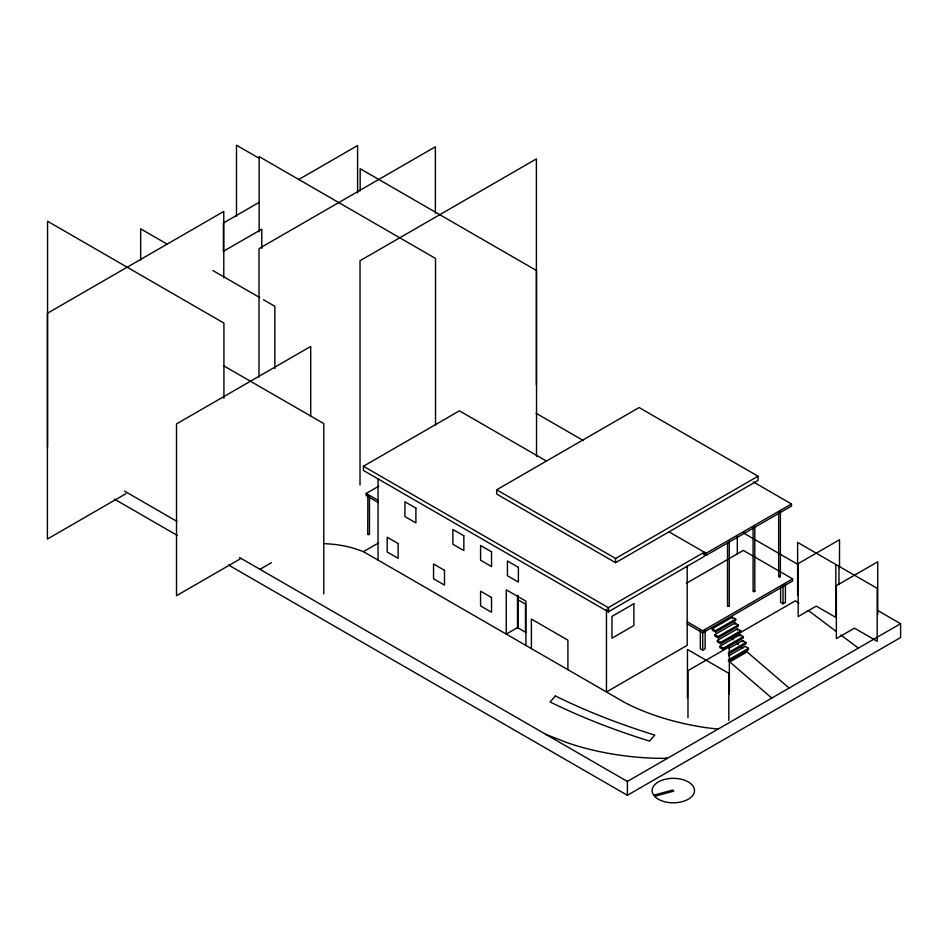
<?xml version="1.0" encoding="UTF-8"?>
<svg xmlns="http://www.w3.org/2000/svg" width="948" height="948" viewBox="0 0 948 948"><rect width="100%" height="100%" fill="white"/><g stroke="black" fill="none" stroke-linecap="round" stroke-linejoin="round"><path stroke-width="1.42" d="M369.471 497.013L369.471 534.245L368.606 534.743L367.741 534.245L367.86 495.33M367.741 534.245L368.381 533.76M729.249 541.095L729.249 606.128L727.554 606.009M754.809 526.341L754.809 591.374L753.956 591.872L753.091 591.374L753.091 527.811M780.346 511.446L779.742 512.05M780.382 511.576L780.382 576.609L779.292 577.095L778.77 576.36M259.088 202.398L223.408 223.005L223.408 251.137M298.608 179.587L357.597 145.53L357.597 192.918M223.301 251.374L261.778 229.167L261.778 248.412M125.894 493.718L47.4 539.033L47.4 313.267L223.775 211.44L223.775 277.847M363.428 466.25L608.296 607.621L704.281 552.198L704.281 556.417L608.296 611.839L363.428 470.469L363.428 466.25L459.413 410.828L546.368 461.036M240.235 558.905L176.518 595.688L176.518 423.922L310.707 346.447L310.707 416.042M378.477 502.689L366.165 495.579L366.165 493.47L378.785 486.194M259.953 569.321L271.424 562.697M325.046 543.725A72.344 41.771 0 0 1 354.623 548.572L363.428 551.641L378.596 542.884M496.669 489.796L639.118 407.557L758.045 476.216L758.045 480.435L615.596 562.674L496.669 494.015L496.669 489.796L615.596 558.467L758.045 476.216M526.093 632.577L517.501 627.612L506.256 634.105L506.256 589.822L525.903 601.162L525.903 645.446M668.648 531.638L706.106 553.253L791.485 503.969L791.485 506.078L706.106 555.362L703.558 553.893M686.352 583.316L743.315 550.433L792.611 578.896L792.611 580.97L702.729 632.861L687.205 623.891M687.205 621.817L702.729 630.787L792.611 578.896M712.256 628.737L732.342 617.148L735.695 619.08L735.695 620.466L715.598 632.055L712.256 630.124L712.256 628.737L715.598 630.669L735.695 619.08M714.816 634.591L734.901 622.99L738.243 624.922L738.243 626.308L718.157 637.897L714.816 635.966L714.816 634.591L718.157 636.523L738.243 624.922M717.363 640.433L737.461 628.832L740.803 630.764L740.803 632.174L720.717 643.775L717.363 641.832L717.363 640.433L720.717 642.365L740.803 630.764M700.335 630.183L700.335 648.776L702.729 650.15L705.134 648.776L705.134 630.183M780.619 586.694L780.619 602.418L783.024 603.805L785.418 602.418L785.418 583.826M719.923 646.275L740.009 634.674L743.362 636.606L743.362 637.992L723.277 649.593L719.923 647.662L719.923 646.275L723.277 648.207L743.362 636.606M728.763 648.491L742.568 640.516L745.922 642.46L745.922 643.834L728.337 653.99M728.337 652.603L745.922 642.46M728.775 655.815L745.092 646.382L748.446 648.314L748.446 649.7L728.348 661.301M728.348 659.915L748.446 648.314M239.512 557.507L627.386 781.448L900.6 623.713L900.6 637.542L627.386 795.289L228.515 565.008M653.729 795.171L672.867 790.028L673.755 791.13L654.618 796.284M718.003 729.13L706.426 727.709A193.641 111.793 0 0 1 625.372 702.871L363.428 551.641M665.697 758.092L667.345 758.376L655.506 758.27A193.641 111.793 0 0 1 567.71 742.876L545.527 734.262M779.742 576.135L780.382 576.609M368.381 496.065L367.741 495.579M754.17 590.888L754.809 591.374M728.609 605.654L729.249 606.128M259.302 158.375L236.479 145.198L236.479 216.286M753.316 481.928L791.485 503.969M536.118 413.281L583.518 440.642M743.445 532.977L797.114 563.965M877.599 610.429L900.6 623.713M836.456 617.764L816.264 606.116L798.169 616.567L798.169 563.622L839.525 539.744L839.525 567.686M167.275 244.205L140.66 228.835L140.66 259.942M212.885 270.536L259.681 297.553M263.473 299.746L274.849 306.311L274.849 368.511M223.811 365.869L323.789 423.59L323.789 593.886M366.165 493.47L378.477 500.58M518.189 599.894L525.5 604.113L525.5 632.233M124.484 491.1L176.885 521.353M114.376 499.11L177.217 535.383M798.915 603.426L795.419 600.795L730.92 638.028L733.077 639.876M808.241 610.429L836.207 631.451M840.876 634.959L858.355 648.1M735.233 641.737L738.456 644.51M740.613 646.358L742.758 648.207M789.127 688.07L747.06 651.904L729.735 661.917L771.79 698.072M877.73 614.742L877.73 561.797L836.361 585.674L836.361 638.62L854.468 628.169L877.184 641.286L877.184 588.341L797.624 542.41L797.624 595.344M838.98 566.288L838.98 583.932M835.816 564.463L835.816 617.397M783.024 585.212L783.024 603.805M778.664 513.058L778.664 576.609M742.568 640.516L742.568 641.903M740.009 634.674L740.009 636.061M737.461 628.832L737.461 630.242M737.319 536.153L737.319 553.893M734.901 622.99L734.901 624.376M732.342 617.148L732.342 618.523M729.344 693.829L729.344 646.773L687.987 670.651L687.987 717.707M728.799 720.373L728.799 673.317L687.442 649.439L687.442 697.965M727.519 542.576L727.519 606.128M723.277 648.207L723.277 649.593M720.717 642.365L720.717 643.775M718.157 636.523L718.157 637.897M715.598 630.669L715.598 632.055M706.106 553.253L706.106 555.362M702.729 630.787L702.729 650.15M687.205 565.66L687.205 645.339L606.471 691.957L606.471 609.303M627.386 781.448L627.386 795.289M615.596 558.467L615.596 562.674M608.509 607.502L608.509 611.709M608.296 607.621L608.296 611.839M567.911 669.703L567.911 640.173L531.39 619.091L531.39 648.61M536.532 456.474L536.532 270.547L360.169 168.72L360.169 190.856M536.39 384.675L536.39 158.909L360.015 260.736L360.015 485.032M518.189 595.676L518.189 628.014M517.501 595.143L517.501 627.612M435.523 425.178L435.523 258.437L259.148 156.598L259.148 231.857M435.381 213.193L435.381 146.786L259.005 248.613L259.005 376.996M378.039 478.894L378.039 560.078M223.918 398.338L223.918 323.078L47.554 221.251L47.554 447.018M555.386 695.986L550.101 701.958A562.057 324.5 0 0 0 649.534 741.063L654.819 735.091A562.057 324.5 0 0 1 555.386 695.986M633.868 603.746L611.946 616.401L611.946 638.194L633.868 625.538L633.868 603.746M415.899 508.14L404.938 501.812L404.938 516.565L415.899 522.893L415.899 508.14M463.845 535.81L452.883 529.482L452.883 544.247L463.845 550.575L463.845 535.81M491.538 551.807L480.577 545.479L480.577 560.232L491.538 566.56L491.538 551.807M518.39 567.307L507.429 560.979L507.429 575.744L518.39 582.072L518.39 567.307M398.124 543.559L387.175 537.232L387.175 551.997L398.124 558.325L398.124 543.559M444.494 570.329L433.544 564.001L433.544 578.766L444.494 585.094L444.494 570.329M491.538 597.489L480.577 591.161L480.577 605.926L491.538 612.254L491.538 597.489M655.447 797.15L653.101 794.258A21.188 12.229 0 0 1 676.078 778.45A21.188 12.229 0 0 1 691.175 797.15A21.188 12.229 0 0 1 655.447 797.15"/></g></svg>
